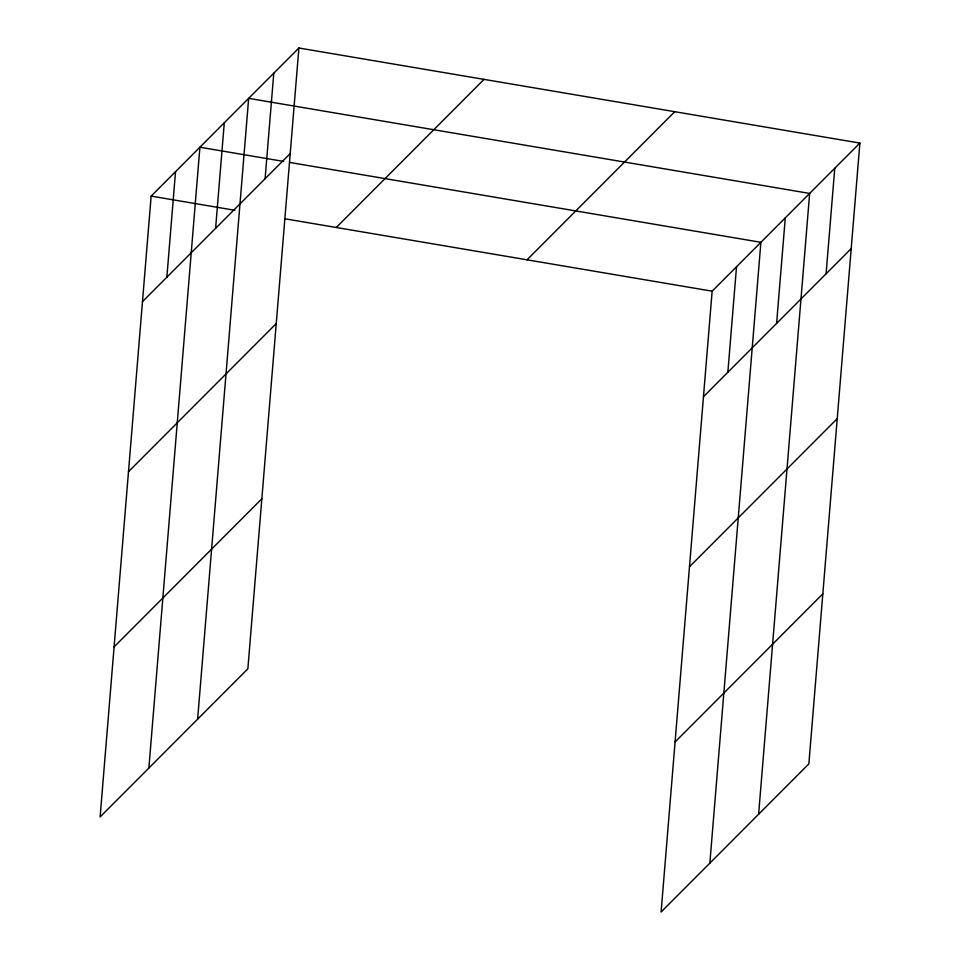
<?xml version="1.0" encoding="UTF-8"?>
<svg xmlns="http://www.w3.org/2000/svg" width="960" height="960" viewBox="0 0 960 960"><rect width="100%" height="100%" fill="white"/><g stroke="black" fill="none" stroke-linecap="round" stroke-linejoin="round"><path stroke-width="1.44" d="M298.896 48L151.152 196.104L100.116 816.924L247.86 668.82L298.896 48L859.884 143.076L808.848 763.896L661.104 912L712.14 291.18L859.884 143.076M166.86 277.212L175.536 171.672M148.872 768.048L199.908 147.228L283.656 161.424M215.604 228.336L224.292 122.796M197.628 719.172L248.664 98.352L809.652 193.428L758.616 814.248M265.104 178.716L273.78 73.176M727.848 372.288L736.524 266.748M709.86 863.124L760.896 242.304L289.536 162.42M776.604 323.412L785.28 217.872M826.092 273.792L834.768 168.252M142.476 301.644L290.22 153.54M336.276 227.484L484.02 79.38M128.496 471.684L276.24 323.58M114.096 646.884L261.84 498.78M527.016 259.812L674.76 111.696M703.464 396.72L851.208 248.616M689.484 566.76L837.228 418.656M675.084 741.96L822.828 593.856M151.152 196.104L234.9 210.3M284.856 218.772L712.14 291.18"/></g></svg>
